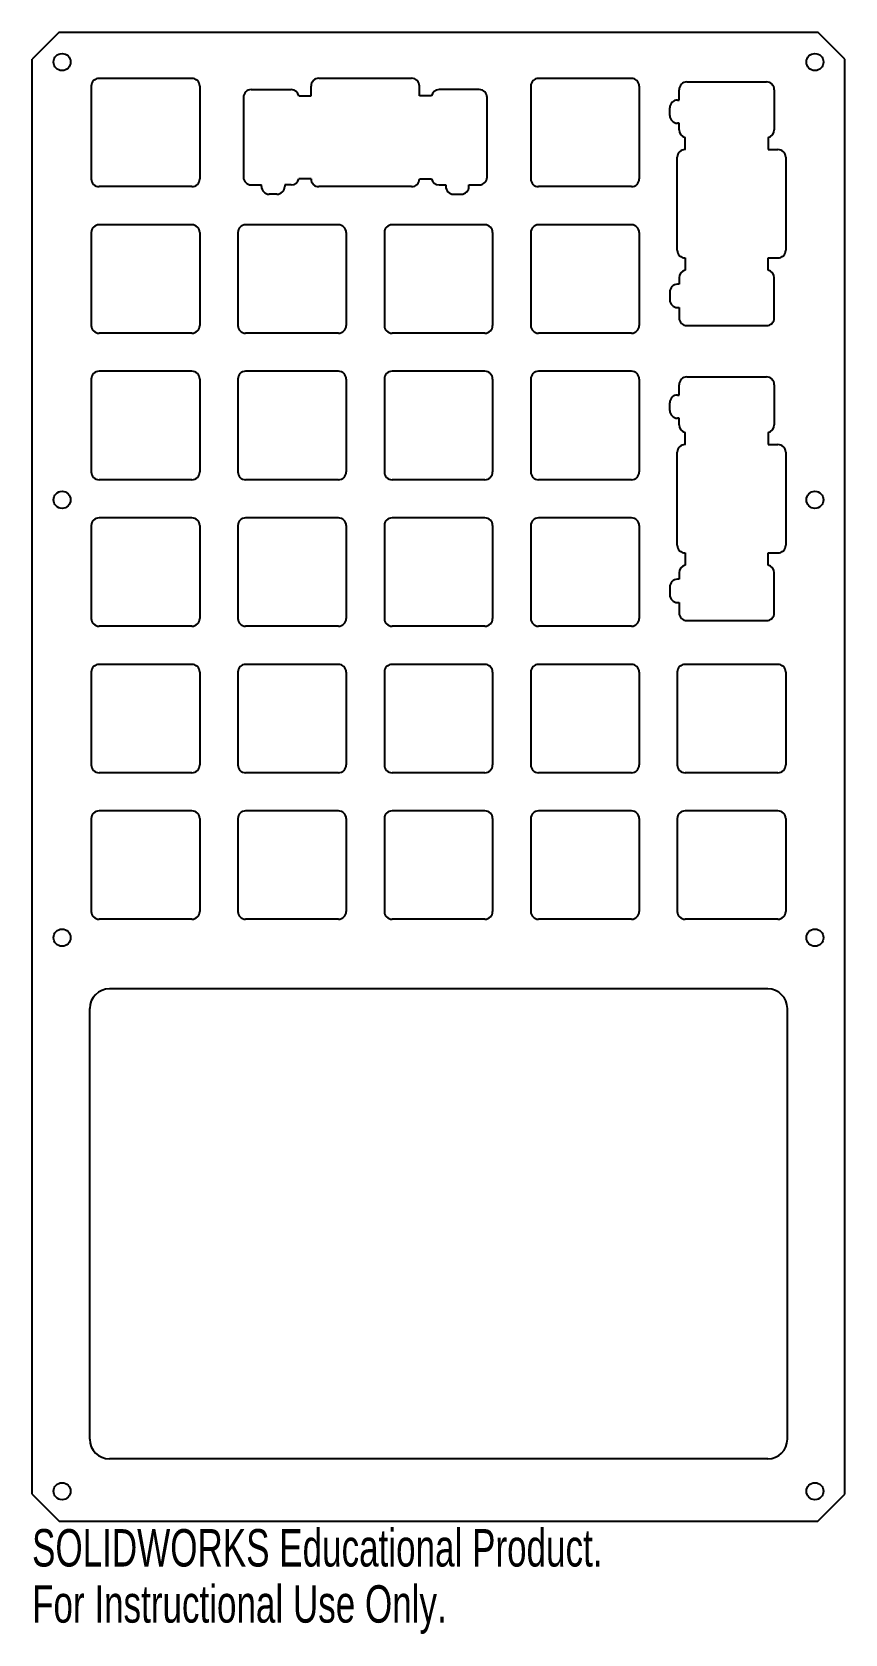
# Model space of a CAD drawing. Header units: millimetres. Extents: x -15 to 90, y -99 to 108.
import ezdxf

# ---------------------------------------------------------------- set-up
doc = ezdxf.new("R2010")
doc.units = ezdxf.units.MM
doc.styles.add('SLDTEXTSTYLE0', font='TXT', dxfattribs={"width": 0.7})

msp = doc.modelspace()

# ---------------------------------------------------------------- linework, layer by layer
at = {"color": 7, "linetype": 'Continuous', "lineweight": 25}
for p, q in [((-11.15, 107.59), (-14.65, 104.09)), ((-11.15, 107.59), (86.85, 107.59)), ((90.35, 104.09), (86.85, 107.59)), ((-14.65, -81.25), (-14.65, 104.09)), ((90.35, -81.25), (90.35, 104.09)), ((6, 101.61), (-6, 101.61)), ((22.38, 101.62), (34.38, 101.62)), ((62.77, 101.61), (50.77, 101.61)), ((-7, 100.61), (-7, 88.62)), ((7, 100.61), (7, 88.62)), ((13.65, 100.15), (18.83, 100.15)), ((19.81, 99.35), (21.38, 99.35)), ((21.38, 99.35), (21.38, 100.62)), ((35.38, 99.35), (35.38, 100.62)), ((36.96, 99.35), (35.38, 99.35)), ((43.12, 100.15), (37.94, 100.15)), ((49.77, 100.61), (49.77, 88.62)), ((63.77, 100.61), (63.77, 88.62)), ((68.92, 98.81), (68.92, 100.14)), ((69.92, 101.14), (80.22, 101.14)), ((81.22, 100.14), (81.22, 94.96)), ((12.65, 99.15), (12.65, 88.85)), ((44.12, 88.85), (44.12, 99.15)), ((67.72, 96.81), (67.72, 97.81)), ((68.72, 98.81), (68.92, 98.81)), ((68.92, 95.81), (68.72, 95.81)), ((68.92, 94.96), (68.92, 95.81)), ((69.72, 92.41), (69.72, 93.98)), ((80.42, 93.98), (80.42, 92.41)), ((68.69, 79.41), (68.69, 91.41)), ((69.69, 92.41), (69.72, 92.41)), ((80.42, 92.41), (81.69, 92.41)), ((82.69, 91.41), (82.69, 79.41)), ((6, 87.62), (-6, 87.62)), ((13.65, 87.85), (14.98, 87.85)), ((14.98, 87.65), (14.98, 87.85)), ((18.83, 87.85), (17.98, 87.85)), ((17.98, 87.85), (17.98, 87.65)), ((21.38, 88.65), (19.81, 88.65)), ((21.38, 88.62), (21.38, 88.65)), ((34.38, 87.62), (22.38, 87.62)), ((35.38, 88.62), (35.38, 88.65)), ((35.38, 88.65), (36.96, 88.65)), ((37.94, 87.85), (38.78, 87.85)), ((38.78, 87.85), (38.78, 87.65)), ((41.78, 87.85), (43.12, 87.85)), ((41.78, 87.65), (41.78, 87.85)), ((62.77, 87.62), (50.77, 87.62)), ((16.98, 86.65), (15.98, 86.65)), ((39.78, 86.65), (40.78, 86.65)), ((-7, 81.69), (-7, 69.69)), ((6, 82.69), (-6, 82.69)), ((7, 81.69), (7, 69.69)), ((11.93, 81.69), (11.93, 69.69)), ((24.92, 82.69), (12.93, 82.69)), ((25.92, 81.69), (25.92, 69.69)), ((30.85, 81.69), (30.85, 69.69)), ((43.84, 82.69), (31.85, 82.69)), ((44.84, 81.69), (44.84, 69.69)), ((49.77, 81.69), (49.77, 69.69)), ((62.77, 82.69), (50.77, 82.69)), ((63.77, 81.69), (63.77, 69.69)), ((69.69, 78.41), (69.72, 78.41)), ((69.72, 78.41), (69.72, 76.83)), ((80.42, 78.41), (81.69, 78.41)), ((80.42, 76.83), (80.42, 78.41)), ((68.92, 75.01), (68.72, 75.01)), ((68.92, 75.85), (68.92, 75.01)), ((81.22, 70.67), (81.22, 75.85)), ((67.72, 74.01), (67.72, 73.01)), ((68.72, 72.01), (68.92, 72.01)), ((68.92, 72.01), (68.92, 70.67)), ((6, 68.69), (-6, 68.69)), ((24.92, 68.69), (12.93, 68.69)), ((43.84, 68.69), (31.85, 68.69)), ((62.77, 68.69), (50.77, 68.69)), ((69.92, 69.67), (80.22, 69.67)), ((-7, 62.77), (-7, 50.77)), ((6, 63.77), (-6, 63.77)), ((7, 62.77), (7, 50.77)), ((11.93, 62.77), (11.93, 50.77)), ((24.92, 63.77), (12.93, 63.77)), ((25.92, 62.77), (25.92, 50.77)), ((30.85, 62.77), (30.85, 50.77)), ((43.84, 63.77), (31.85, 63.77)), ((44.84, 62.77), (44.84, 50.77)), ((49.77, 62.77), (49.77, 50.77)), ((62.77, 63.77), (50.77, 63.77)), ((63.77, 62.77), (63.77, 50.77)), ((69.92, 63.04), (80.22, 63.04)), ((68.72, 60.71), (68.92, 60.71)), ((68.92, 60.71), (68.92, 62.04)), ((81.22, 62.04), (81.22, 56.86)), ((67.72, 58.71), (67.72, 59.71)), ((68.92, 57.71), (68.72, 57.71)), ((68.92, 56.86), (68.92, 57.71)), ((69.72, 54.31), (69.72, 55.88)), ((80.42, 55.88), (80.42, 54.31)), ((69.69, 54.31), (69.72, 54.31)), ((80.42, 54.31), (81.69, 54.31)), ((68.69, 41.31), (68.69, 53.31)), ((82.69, 53.31), (82.69, 41.31)), ((6, 49.77), (-6, 49.77)), ((24.92, 49.77), (12.93, 49.77)), ((43.84, 49.77), (31.85, 49.77)), ((62.77, 49.77), (50.77, 49.77)), ((-7, 43.84), (-7, 31.85)), ((6, 44.84), (-6, 44.84)), ((7, 43.84), (7, 31.85)), ((11.93, 43.84), (11.93, 31.85)), ((24.92, 44.84), (12.93, 44.84)), ((25.92, 43.84), (25.92, 31.85)), ((30.85, 43.84), (30.85, 31.85)), ((43.84, 44.84), (31.85, 44.84)), ((44.84, 43.84), (44.84, 31.85)), ((49.77, 43.84), (49.77, 31.85)), ((62.77, 44.84), (50.77, 44.84)), ((63.77, 43.84), (63.77, 31.85)), ((69.69, 40.31), (69.72, 40.31)), ((69.72, 40.31), (69.72, 38.73)), ((80.42, 40.31), (81.69, 40.31)), ((80.42, 38.73), (80.42, 40.31)), ((68.92, 37.75), (68.92, 36.91)), ((81.22, 32.57), (81.22, 37.75)), ((67.72, 35.91), (67.72, 34.91)), ((68.92, 36.91), (68.72, 36.91)), ((68.72, 33.91), (68.92, 33.91)), ((68.92, 33.91), (68.92, 32.57)), ((69.92, 31.57), (80.22, 31.57)), ((6, 30.85), (-6, 30.85)), ((24.92, 30.85), (12.93, 30.85)), ((43.84, 30.85), (31.85, 30.85)), ((62.77, 30.85), (50.77, 30.85)), ((-7, 24.92), (-7, 12.93)), ((6, 25.92), (-6, 25.92)), ((7, 24.92), (7, 12.93)), ((11.93, 24.92), (11.93, 12.93)), ((24.92, 25.92), (12.93, 25.92)), ((25.92, 24.92), (25.92, 12.93)), ((30.85, 24.92), (30.85, 12.93)), ((43.84, 25.92), (31.85, 25.92)), ((44.84, 24.92), (44.84, 12.93)), ((49.77, 24.92), (49.77, 12.93)), ((62.77, 25.92), (50.77, 25.92)), ((63.77, 24.92), (63.77, 12.93)), ((68.69, 24.92), (68.69, 12.93)), ((81.69, 25.92), (69.69, 25.92)), ((82.69, 24.92), (82.69, 12.93)), ((6, 11.93), (-6, 11.93)), ((24.92, 11.93), (12.93, 11.93)), ((43.84, 11.93), (31.85, 11.93)), ((62.77, 11.93), (50.77, 11.93)), ((81.69, 11.93), (69.69, 11.93)), ((6, 7), (-6, 7)), ((24.92, 7), (12.93, 7)), ((43.84, 7), (31.85, 7)), ((62.77, 7), (50.77, 7)), ((81.69, 7), (69.69, 7)), ((-7, 6), (-7, -6)), ((7, 6), (7, -6)), ((11.93, 6), (11.93, -6)), ((25.92, 6), (25.92, -6)), ((30.85, 6), (30.85, -6)), ((44.84, 6), (44.84, -6)), ((49.77, 6), (49.77, -6)), ((63.77, 6), (63.77, -6)), ((68.69, 6), (68.69, -6)), ((82.69, 6), (82.69, -6)), ((6, -7), (-6, -7)), ((24.92, -7), (12.93, -7)), ((43.84, -7), (31.85, -7)), ((62.77, -7), (50.77, -7)), ((81.69, -7), (69.69, -7)), ((80.37, -16), (-4.67, -16)), ((-7.21, -74.16), (-7.21, -18.54)), ((82.91, -74.16), (82.91, -18.54)), ((80.37, -76.7), (-4.67, -76.7)), ((-14.65, -81.25), (-11.15, -84.75)), ((86.85, -84.75), (90.35, -81.25)), ((-11.15, -84.75), (86.85, -84.75))]:
    msp.add_line(p, q, dxfattribs=at)
for centre in [(-10.78, 103.72), (86.47, 103.72), (-10.78, 47.17), (86.47, 47.17), (-10.78, -9.38), (86.47, -9.38), (-10.78, -80.88), (86.47, -80.88)]:
    msp.add_circle(centre, 1.1, dxfattribs=at)
for centre, radius, start, end in [((-6, 100.61), 1, 90, 180), ((6, 100.61), 1, 0, 90), ((22.38, 100.62), 1, 90, 180), ((34.38, 100.62), 1, 0, 90), ((50.77, 100.61), 1, 90, 180), ((62.77, 100.61), 1, 0, 90), ((13.65, 99.15), 1, 90, 180), ((18.83, 99.15), 1, 11.537, 90), ((37.94, 99.15), 1, 90, 168.463), ((43.12, 99.15), 1, 0, 90), ((69.92, 100.14), 1, 90, 180), ((80.22, 100.14), 1, 0, 90), ((68.72, 97.81), 1, 90, 180), ((68.72, 96.81), 1, 180, 270), ((69.92, 94.96), 1, 180, 258.463), ((80.22, 94.96), 1, 281.537, 0), ((69.69, 91.41), 1, 90, 180), ((81.69, 91.41), 1, 0, 90), ((-6, 88.62), 1, 180, 270), ((6, 88.62), 1, 270, 0), ((13.65, 88.85), 1, 180, 270), ((15.98, 87.65), 1, 180, 270), ((16.98, 87.65), 1, 270, 0), ((18.83, 88.85), 1, 270, 348.463), ((22.38, 88.62), 1, 180, 270), ((34.38, 88.62), 1, 270, 0), ((37.94, 88.85), 1, 191.537, 270), ((39.78, 87.65), 1, 180, 270), ((40.78, 87.65), 1, 270, 0), ((43.12, 88.85), 1, 270, 0), ((50.77, 88.62), 1, 180, 270), ((62.77, 88.62), 1, 270, 0), ((-6, 81.69), 1, 90, 180), ((6, 81.69), 1, 0, 90), ((12.93, 81.69), 1, 90, 180), ((24.92, 81.69), 1, 0, 90), ((31.85, 81.69), 1, 90, 180), ((43.84, 81.69), 1, 0, 90), ((50.77, 81.69), 1, 90, 180), ((62.77, 81.69), 1, 0, 90), ((69.69, 79.41), 1, 180, 270), ((81.69, 79.41), 1, 270, 0), ((69.92, 75.85), 1, 101.537, 180), ((80.22, 75.85), 1, 0, 78.463), ((68.72, 74.01), 1, 90, 180), ((68.72, 73.01), 1, 180, 270), ((69.92, 70.67), 1, 180, 270), ((80.22, 70.67), 1, 270, 0), ((-6, 69.69), 1, 180, 270), ((6, 69.69), 1, 270, 0), ((12.93, 69.69), 1, 180, 270), ((24.92, 69.69), 1, 270, 0), ((31.85, 69.69), 1, 180, 270), ((43.84, 69.69), 1, 270, 0), ((50.77, 69.69), 1, 180, 270), ((62.77, 69.69), 1, 270, 0), ((-6, 62.77), 1, 90, 180), ((6, 62.77), 1, 0, 90), ((12.93, 62.77), 1, 90, 180), ((24.92, 62.77), 1, 0, 90), ((31.85, 62.77), 1, 90, 180), ((43.84, 62.77), 1, 0, 90), ((50.77, 62.77), 1, 90, 180), ((62.77, 62.77), 1, 0, 90), ((69.92, 62.04), 1, 90, 180), ((80.22, 62.04), 1, 0, 90), ((68.72, 59.71), 1, 90, 180), ((68.72, 58.71), 1, 180, 270), ((69.92, 56.86), 1, 180, 258.463), ((80.22, 56.86), 1, 281.537, 0), ((69.69, 53.31), 1, 90, 180), ((81.69, 53.31), 1, 0, 90), ((-6, 50.77), 1, 180, 270), ((6, 50.77), 1, 270, 0), ((12.93, 50.77), 1, 180, 270), ((24.92, 50.77), 1, 270, 0), ((31.85, 50.77), 1, 180, 270), ((43.84, 50.77), 1, 270, 0), ((50.77, 50.77), 1, 180, 270), ((62.77, 50.77), 1, 270, 0), ((-6, 43.84), 1, 90, 180), ((6, 43.84), 1, 0, 90), ((12.93, 43.84), 1, 90, 180), ((24.92, 43.84), 1, 0, 90), ((31.85, 43.84), 1, 90, 180), ((43.84, 43.84), 1, 0, 90), ((50.77, 43.84), 1, 90, 180), ((62.77, 43.84), 1, 0, 90), ((69.69, 41.31), 1, 180, 270), ((81.69, 41.31), 1, 270, 0), ((69.92, 37.75), 1, 101.537, 180), ((80.22, 37.75), 1, 0, 78.463), ((68.72, 35.91), 1, 90, 180), ((68.72, 34.91), 1, 180, 270), ((-6, 31.85), 1, 180, 270), ((6, 31.85), 1, 270, 0), ((12.93, 31.85), 1, 180, 270), ((24.92, 31.85), 1, 270, 0), ((31.85, 31.85), 1, 180, 270), ((43.84, 31.85), 1, 270, 0), ((50.77, 31.85), 1, 180, 270), ((62.77, 31.85), 1, 270, 0), ((69.92, 32.57), 1, 180, 270), ((80.22, 32.57), 1, 270, 0), ((-6, 24.92), 1, 90, 180), ((6, 24.92), 1, 0, 90), ((12.93, 24.92), 1, 90, 180), ((24.92, 24.92), 1, 0, 90), ((31.85, 24.92), 1, 90, 180), ((43.84, 24.92), 1, 0, 90), ((50.77, 24.92), 1, 90, 180), ((62.77, 24.92), 1, 0, 90), ((69.69, 24.92), 1, 90, 180), ((81.69, 24.92), 1, 0, 90), ((-6, 12.93), 1, 180, 270), ((6, 12.93), 1, 270, 0), ((12.93, 12.93), 1, 180, 270), ((24.92, 12.93), 1, 270, 0), ((31.85, 12.93), 1, 180, 270), ((43.84, 12.93), 1, 270, 0), ((50.77, 12.93), 1, 180, 270), ((62.77, 12.93), 1, 270, 0), ((69.69, 12.93), 1, 180, 270), ((81.69, 12.93), 1, 270, 0), ((-6, 6), 1, 90, 180), ((6, 6), 1, 0, 90), ((12.93, 6), 1, 90, 180), ((24.92, 6), 1, 0, 90), ((31.85, 6), 1, 90, 180), ((43.84, 6), 1, 0, 90), ((50.77, 6), 1, 90, 180), ((62.77, 6), 1, 0, 90), ((69.69, 6), 1, 90, 180), ((81.69, 6), 1, 0, 90), ((-6, -6), 1, 180, 270), ((6, -6), 1, 270, 0), ((12.93, -6), 1, 180, 270), ((24.92, -6), 1, 270, 0), ((31.85, -6), 1, 180, 270), ((43.84, -6), 1, 270, 0), ((50.77, -6), 1, 180, 270), ((62.77, -6), 1, 270, 0), ((69.69, -6), 1, 180, 270), ((81.69, -6), 1, 270, 0), ((-4.67, -18.54), 2.54, 90, 180), ((80.37, -18.54), 2.54, 0, 90), ((-4.67, -74.16), 2.54, 180, 270), ((80.37, -74.16), 2.54, 270, 0)]:
    msp.add_arc(centre, radius, start, end, dxfattribs=at)

# ---------------------------------------------------------------- texts
at = {"color": 7, "linetype": 'Continuous', "char_height": 4.8336, "attachment_point": 1, "style": 'SLDTEXTSTYLE0'}
for s, insert in [('SOLIDWORKS Educational Product.', (-14.65, -85.77)), ('For Instructional Use Only.', (-14.65, -93.02))]:
    msp.add_mtext(s, dxfattribs=dict(at, insert=insert))

doc.saveas('drawing.dxf')
